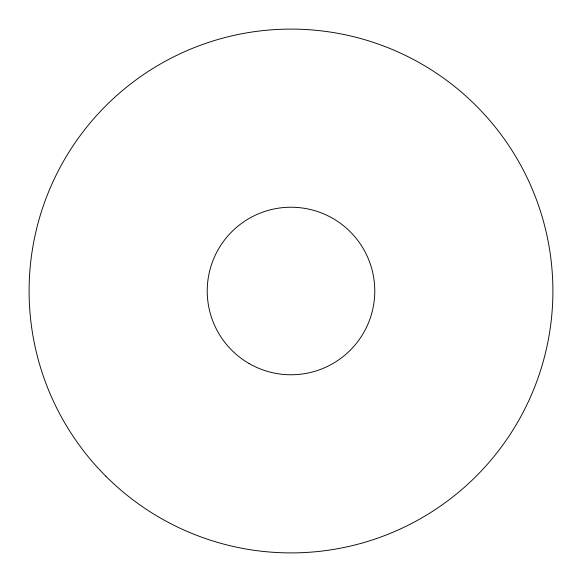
<?xml version="1.0" encoding="UTF-8"?>
<svg xmlns="http://www.w3.org/2000/svg" width="582" height="582" viewBox="0 0 582 582"><rect width="100%" height="100%" fill="white"/><g stroke="black" fill="none" stroke-linecap="round" stroke-linejoin="round"><path stroke-width="0.87" d="M105.808 476.192A261.9 261.9 0 0 0 543.974 358.781A261.9 261.9 0 0 0 223.219 38.026A261.9 261.9 0 0 0 105.808 476.192M249.111 363.546A83.772 83.772 0 0 0 374.772 291A83.772 83.772 0 0 0 249.111 218.454A83.772 83.772 0 0 0 249.111 363.546"/></g></svg>
